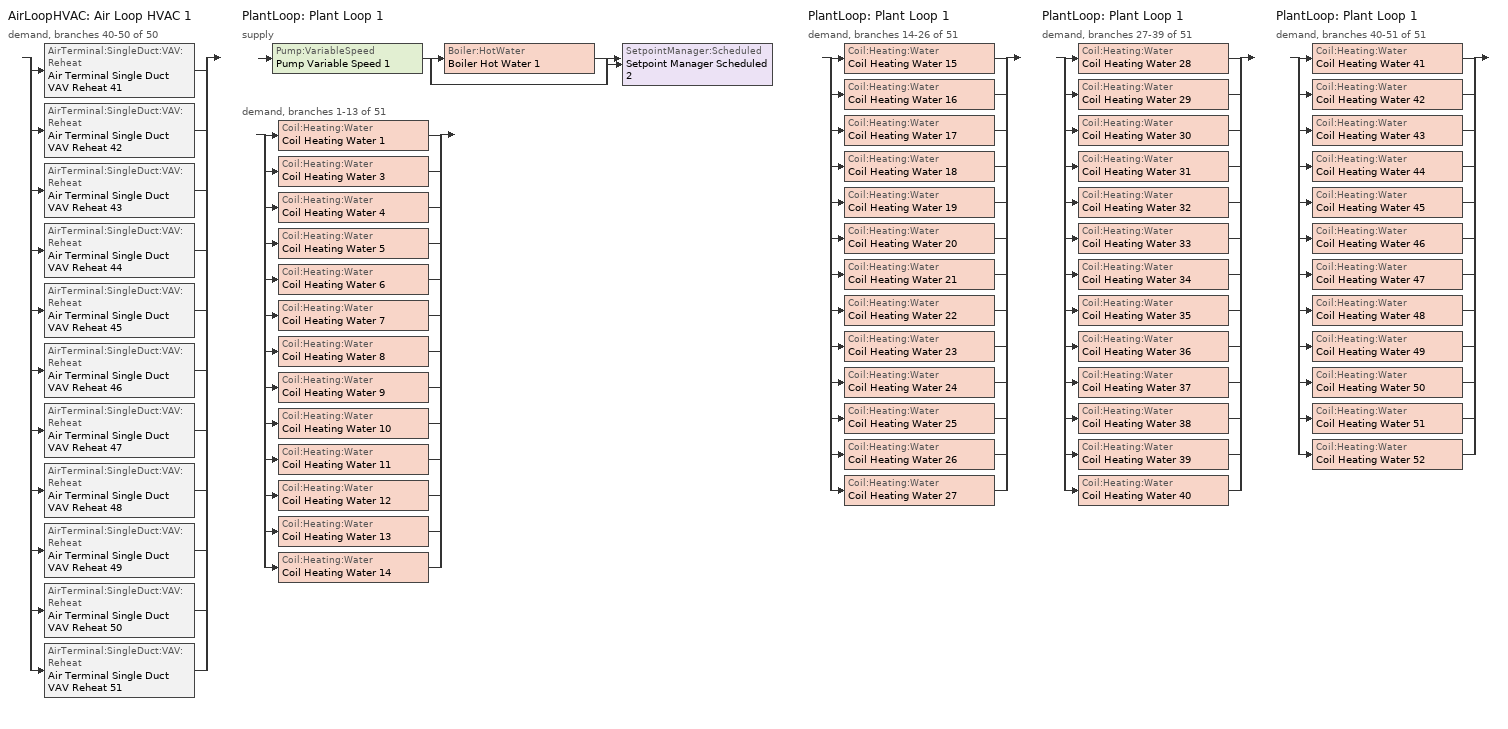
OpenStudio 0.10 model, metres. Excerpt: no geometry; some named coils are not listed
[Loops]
AirLoopHVAC 'Air Loop HVAC 1'
 demand, branches 40-50 of 50: split
  | AirTerminal:SingleDuct:VAV:Reheat 'Air Terminal Single Duct VAV Reheat 41'
  | AirTerminal:SingleDuct:VAV:Reheat 'Air Terminal Single Duct VAV Reheat 42'
  | AirTerminal:SingleDuct:VAV:Reheat 'Air Terminal Single Duct VAV Reheat 43'
  | AirTerminal:SingleDuct:VAV:Reheat 'Air Terminal Single Duct VAV Reheat 44'
  | AirTerminal:SingleDuct:VAV:Reheat 'Air Terminal Single Duct VAV Reheat 45'
  | AirTerminal:SingleDuct:VAV:Reheat 'Air Terminal Single Duct VAV Reheat 46'
  | AirTerminal:SingleDuct:VAV:Reheat 'Air Terminal Single Duct VAV Reheat 47'
  | AirTerminal:SingleDuct:VAV:Reheat 'Air Terminal Single Duct VAV Reheat 48'
  | AirTerminal:SingleDuct:VAV:Reheat 'Air Terminal Single Duct VAV Reheat 49'
  | AirTerminal:SingleDuct:VAV:Reheat 'Air Terminal Single Duct VAV Reheat 50'
  | AirTerminal:SingleDuct:VAV:Reheat 'Air Terminal Single Duct VAV Reheat 51'
PlantLoop 'Plant Loop 1'
 supply: Pump:VariableSpeed 'Pump Variable Speed 1' > split
  | Boiler:HotWater 'Boiler Hot Water 1'
  | bypass
  join > SetpointManager:Scheduled 'Setpoint Manager Scheduled 2'
 demand, branches 1-13 of 51: split
  | Coil:Heating:Water 'Coil Heating Water 1'
  | Coil:Heating:Water 'Coil Heating Water 3'
  | Coil:Heating:Water 'Coil Heating Water 4'
  | Coil:Heating:Water 'Coil Heating Water 5'
  | Coil:Heating:Water 'Coil Heating Water 6'
  | Coil:Heating:Water 'Coil Heating Water 7'
  | Coil:Heating:Water 'Coil Heating Water 8'
  | Coil:Heating:Water 'Coil Heating Water 9'
  | Coil:Heating:Water 'Coil Heating Water 10'
  | Coil:Heating:Water 'Coil Heating Water 11'
  | Coil:Heating:Water 'Coil Heating Water 12'
  | Coil:Heating:Water 'Coil Heating Water 13'
  | Coil:Heating:Water 'Coil Heating Water 14'
PlantLoop 'Plant Loop 1'
 demand, branches 14-26 of 51: split
  | Coil:Heating:Water 'Coil Heating Water 15'
  | Coil:Heating:Water 'Coil Heating Water 16'
  | Coil:Heating:Water 'Coil Heating Water 17'
  | Coil:Heating:Water 'Coil Heating Water 18'
  | Coil:Heating:Water 'Coil Heating Water 19'
  | Coil:Heating:Water 'Coil Heating Water 20'
  | Coil:Heating:Water 'Coil Heating Water 21'
  | Coil:Heating:Water 'Coil Heating Water 22'
  | Coil:Heating:Water 'Coil Heating Water 23'
  | Coil:Heating:Water 'Coil Heating Water 24'
  | Coil:Heating:Water 'Coil Heating Water 25'
  | Coil:Heating:Water 'Coil Heating Water 26'
  | Coil:Heating:Water 'Coil Heating Water 27'
PlantLoop 'Plant Loop 1'
 demand, branches 27-39 of 51: split
  | Coil:Heating:Water 'Coil Heating Water 28'
  | Coil:Heating:Water 'Coil Heating Water 29'
  | Coil:Heating:Water 'Coil Heating Water 30'
  | Coil:Heating:Water 'Coil Heating Water 31'
  | Coil:Heating:Water 'Coil Heating Water 32'
  | Coil:Heating:Water 'Coil Heating Water 33'
  | Coil:Heating:Water 'Coil Heating Water 34'
  | Coil:Heating:Water 'Coil Heating Water 35'
  | Coil:Heating:Water 'Coil Heating Water 36'
  | Coil:Heating:Water 'Coil Heating Water 37'
  | Coil:Heating:Water 'Coil Heating Water 38'
  | Coil:Heating:Water 'Coil Heating Water 39'
  | Coil:Heating:Water 'Coil Heating Water 40'
PlantLoop 'Plant Loop 1'
 demand, branches 40-51 of 51: split
  | Coil:Heating:Water 'Coil Heating Water 41'
  | Coil:Heating:Water 'Coil Heating Water 42'
  | Coil:Heating:Water 'Coil Heating Water 43'
  | Coil:Heating:Water 'Coil Heating Water 44'
  | Coil:Heating:Water 'Coil Heating Water 45'
  | Coil:Heating:Water 'Coil Heating Water 46'
  | Coil:Heating:Water 'Coil Heating Water 47'
  | Coil:Heating:Water 'Coil Heating Water 48'
  | Coil:Heating:Water 'Coil Heating Water 49'
  | Coil:Heating:Water 'Coil Heating Water 50'
  | Coil:Heating:Water 'Coil Heating Water 51'
  | Coil:Heating:Water 'Coil Heating Water 52'
[Sizing:Zone] Zone Cooling Design Supply Air Temperature {C}=14; Zone Heating Design Supply Air Temperature {C}=40; Zone Cooling Design Supply Air Humidity Ratio {kg-H2O/kg-air}=0.0085; Zone Heating Design Supply Air Humidity Ratio {kg-H2O/kg-air}=0.008; Cooling Design Air Flow Method=DesignDay; Heating Design Air Flow Method=DesignDay
Thermal Zone 10; Thermal Zone 11; Thermal Zone 13; Thermal Zone 14; Thermal Zone 15; Thermal Zone 16; Thermal Zone 25; Thermal Zone 32; Thermal Zone 35; Thermal Zone 42; Thermal Zone 48
[Zone equipment]
Thermal Zone 10: Air Terminal Single Duct VAV Reheat 48
Thermal Zone 11: Air Terminal Single Duct VAV Reheat 46
Thermal Zone 13: Air Terminal Single Duct VAV Reheat 51
Thermal Zone 14: Air Terminal Single Duct VAV Reheat 44
Thermal Zone 15: Air Terminal Single Duct VAV Reheat 42
Thermal Zone 16: Air Terminal Single Duct VAV Reheat 45
Thermal Zone 25: Air Terminal Single Duct VAV Reheat 41
Thermal Zone 32: Air Terminal Single Duct VAV Reheat 43
Thermal Zone 35: Air Terminal Single Duct VAV Reheat 47
Thermal Zone 42: Air Terminal Single Duct VAV Reheat 50
Thermal Zone 48: Air Terminal Single Duct VAV Reheat 49
[Coil:Heating:Water] Availability Schedule=Always_On
Coil Heating Water 3; Coil Heating Water 4; Coil Heating Water 5; Coil Heating Water 6; Coil Heating Water 7; Coil Heating Water 8; Coil Heating Water 9; Coil Heating Water 10; Coil Heating Water 11; Coil Heating Water 12; Coil Heating Water 13; Coil Heating Water 14; Coil Heating Water 15; Coil Heating Water 16; Coil Heating Water 17; Coil Heating Water 18; Coil Heating Water 19; Coil Heating Water 20; Coil Heating Water 21; Coil Heating Water 22; Coil Heating Water 23; Coil Heating Water 24; Coil Heating Water 25; Coil Heating Water 26; Coil Heating Water 27; Coil Heating Water 28; Coil Heating Water 29; Coil Heating Water 30; Coil Heating Water 31; Coil Heating Water 32; Coil Heating Water 33; Coil Heating Water 34; Coil Heating Water 35; Coil Heating Water 36; Coil Heating Water 37; Coil Heating Water 38; Coil Heating Water 39; Coil Heating Water 40; Coil Heating Water 41; Coil Heating Water 42; Coil Heating Water 43; Coil Heating Water 44; Coil Heating Water 45; Coil Heating Water 46; Coil Heating Water 47; Coil Heating Water 48; Coil Heating Water 49; Coil Heating Water 50; Coil Heating Water 51; Coil Heating Water 52
[SetpointManager:Scheduled]
Setpoint Manager Scheduled 2: Control Variable=Temperature; Schedule=Hot_Water_Temperature
[PlantLoop]
Plant Loop 1: Plant Loop Volume {m3}=Autocalculate
[Sizing:Plant]
Plant Loop 1: Loop Type=Heating; Design Loop Exit Temperature {C}=82; Loop Design Temperature Difference {deltaC}=11
[Pump:VariableSpeed]
Pump Variable Speed 1: Pump Control Type=Intermittent
[Boiler:HotWater]
Boiler Hot Water 1: Fuel Type=NaturalGas; Nominal Thermal Efficiency=0.66; Water Outlet Upper Temperature Limit {C}=99; Boiler Flow Mode=ConstantFlow; Parasitic Electric Load {W}=0; Sizing Factor=1
[AirTerminal:SingleDuct:VAV:Reheat] Availability Schedule=Always_On; Maximum Air Flow Rate {m3/s}=Autocalculate; Zone Minimum Air Flow Input Method=Constant; Constant Minimum Air Flow Fraction=0.3; Fixed Minimum Air Flow Rate {m3/s}=0; Maximum Hot Water or Steam Flow Rate {m3/s}=Autocalculate; Minimum Hot Water or Steam Flow Rate {m3/s}=0; Convergence Tolerance=0.001; Damper Heating Action=Normal; Maximum Flow per Zone Floor Area During Reheat {m3/s-m2}=Autocalculate; Maximum Flow Fraction During Reheat=Autocalculate; Maximum Reheat Air Temperature {C}=35
Name | Reheat Coil
Air Terminal Single Duct VAV Reheat 41 | Coil Heating Water 42
Air Terminal Single Duct VAV Reheat 42 | Coil Heating Water 43
Air Terminal Single Duct VAV Reheat 43 | Coil Heating Water 44
Air Terminal Single Duct VAV Reheat 44 | Coil Heating Water 45
Air Terminal Single Duct VAV Reheat 45 | Coil Heating Water 46
Air Terminal Single Duct VAV Reheat 46 | Coil Heating Water 47
Air Terminal Single Duct VAV Reheat 47 | Coil Heating Water 48
Air Terminal Single Duct VAV Reheat 48 | Coil Heating Water 49
Air Terminal Single Duct VAV Reheat 49 | Coil Heating Water 50
Air Terminal Single Duct VAV Reheat 50 | Coil Heating Water 51
Air Terminal Single Duct VAV Reheat 51 | Coil Heating Water 52
[Schedule:Ruleset]
Name | Default Day Schedule | Summer Design Day Schedule | Winter Design Day Schedule
Always_On | Always_On_Default | Always_On_Summer_Design_Day | Always_On_Winter_Design_Day
Hot_Water_Temperature | Hot_Water_Temperature_Default | Hot_Water_Temperature_Summer_Design_Day | Hot_Water_Temperature_Winter_Design_Day
[Schedule:Day]
Always_On_Default; Always_On_Summer_Design_Day; Always_On_Winter_Design_Day: 24, 0, 1
Hot_Water_Temperature_Default; Hot_Water_Temperature_Summer_Design_Day; Hot_Water_Temperature_Winter_Design_Day: 24, 0, 67
